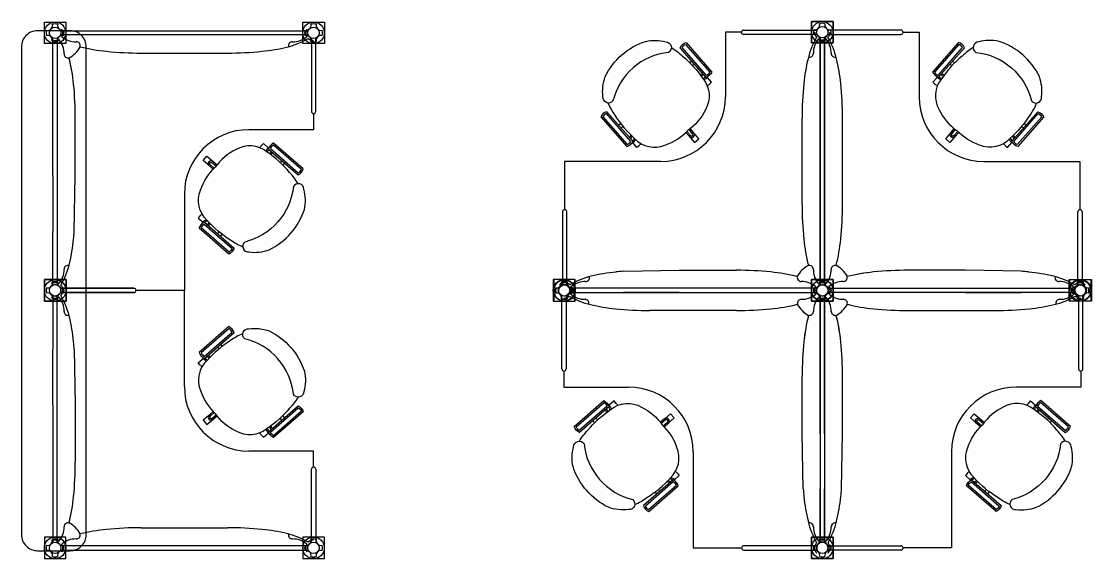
# Model space of a CAD drawing. Header units: centimetres. Extents: x 534 to 2907, y -1306 to 581.
# Drawn here: x 540 to 1200, y -1306 to -975 of the extents above; entities that cross this region are included whole.
import ezdxf

# ---------------------------------------------------------------- set-up
doc = ezdxf.new("R2010")
doc.units = ezdxf.units.CM
doc.linetypes.add('CACHE', pattern=[0.375, 0.25, -0.125])
doc.layers.add('layer_1', color=175, linetype='Continuous')
doc.layers.add('layer_2', color=251, linetype='Continuous')

msp = doc.modelspace()

# ---------------------------------------------------------------- linework, layer by layer
at = {"layer": 'layer_1'}
for p, q in [((564.33, -980.35), (717.17, -980.35)), ((717.17, -983), (564.33, -983)), ((974.47, -981.31), (974.47, -1021.15)), ((985.7, -979.98), (1030.99, -979.98)), ((1030.99, -982.63), (985.7, -982.63)), ((1082.75, -979.98), (1037.46, -979.98)), ((1037.46, -982.63), (1082.75, -982.63)), ((1093.98, -981.31), (1093.98, -1021.15)), ((559.76, -1069.98), (559.76, -984.95)), ((562.41, -984.95), (562.41, -1104.28)), ((719.12, -984.91), (719.12, -1030.2)), ((721.77, -1030.2), (721.77, -984.91)), ((1032.9, -1137.43), (1032.9, -984.58)), ((1032.9, -984.58), (1032.9, -1137.43)), ((1035.55, -984.58), (1035.55, -1137.43)), ((1035.55, -1137.43), (1035.55, -984.58)), ((953.8, -999.15), (952.58, -1000.21)), ((955.37, -1000.95), (954.24, -1001.93)), ((1113.09, -1000.95), (1114.21, -1001.93)), ((1114.66, -999.15), (1115.87, -1000.21)), ((720.45, -1041.44), (680.61, -1041.44)), ((908.62, -1038.64), (909.83, -1037.58)), ((910.19, -1040.43), (911.31, -1039.45)), ((1158.26, -1040.43), (1157.14, -1039.45)), ((1159.83, -1038.64), (1158.62, -1037.58)), ((700.81, -1060.54), (699.83, -1061.66)), ((702.6, -1062.11), (701.54, -1063.32)), ((934.63, -1060.99), (875.29, -1060.99)), ((875.29, -1060.99), (875.29, -1090.81)), ((1133.82, -1060.99), (1193.16, -1060.99)), ((1193.16, -1060.99), (1193.16, -1090.81)), ((640.77, -1081.27), (640.77, -1140.62)), ((873.96, -1092.14), (873.96, -1137.43)), ((876.61, -1137.43), (876.61, -1092.14)), ((1191.84, -1137.43), (1191.84, -1092.14)), ((1194.49, -1092.14), (1194.49, -1137.43)), ((559.76, -1137.34), (559.76, -1104.24)), ((562.41, -1104.24), (562.41, -1137.34)), ((661.32, -1105.71), (662.3, -1104.59)), ((663.12, -1107.28), (664.18, -1106.07)), ((564.33, -1139.29), (609.62, -1139.29)), ((609.62, -1139.29), (564.33, -1139.29)), ((640.77, -1140.62), (610.94, -1140.62)), ((640.77, -1140.62), (610.94, -1140.62)), ((640.77, -1199.96), (640.77, -1140.62)), ((1031.04, -1139.29), (878.19, -1139.29)), ((911.66, -1139.34), (878.56, -1139.34)), ((1030.95, -1139.34), (911.62, -1139.34)), ((1037.5, -1139.29), (1190.35, -1139.29)), ((1037.5, -1139.34), (1156.83, -1139.34)), ((1156.79, -1139.34), (1189.89, -1139.34)), ((559.76, -1143.89), (559.76, -1176.99)), ((562.41, -1176.99), (562.41, -1143.89)), ((609.62, -1141.94), (564.33, -1141.94)), ((564.33, -1141.94), (609.62, -1141.94)), ((873.59, -1189.14), (873.59, -1143.85)), ((876.24, -1143.85), (876.24, -1189.14)), ((878.19, -1141.94), (1031.04, -1141.94)), ((878.56, -1141.99), (911.66, -1141.99)), ((945.93, -1141.99), (1030.95, -1141.99)), ((1032.94, -1228.91), (1032.94, -1143.89)), ((1032.95, -1143.89), (1032.95, -1263.22)), ((1035.59, -1143.89), (1035.59, -1263.22)), ((1035.6, -1228.91), (1035.6, -1143.89)), ((1190.35, -1141.94), (1037.5, -1141.94)), ((1122.52, -1141.99), (1037.5, -1141.99)), ((1189.89, -1141.99), (1156.79, -1141.99)), ((1192.3, -1143.85), (1192.3, -1189.14)), ((1194.94, -1189.14), (1194.94, -1143.85)), ((663.12, -1173.95), (664.18, -1175.16)), ((562.41, -1296.28), (562.41, -1176.95)), ((661.32, -1175.52), (662.3, -1176.64)), ((874.92, -1200.37), (914.76, -1200.37)), ((1193.62, -1200.37), (1153.78, -1200.37)), ((559.76, -1211.25), (559.76, -1296.28)), ((700.81, -1220.69), (699.83, -1219.57)), ((702.6, -1219.12), (701.54, -1217.91)), ((892.76, -1221.05), (893.82, -1222.26)), ((894.56, -1219.48), (895.54, -1220.6)), ((1173.98, -1219.48), (1173, -1220.6)), ((1175.78, -1221.05), (1174.72, -1222.26)), ((720.45, -1239.8), (680.61, -1239.8)), ((954.6, -1240.21), (954.6, -1299.55)), ((1113.94, -1240.21), (1113.94, -1299.55)), ((719.12, -1296.32), (719.12, -1251.03)), ((721.77, -1251.03), (721.77, -1296.32)), ((932.25, -1266.22), (931.19, -1265.01)), ((934.04, -1264.65), (933.06, -1263.53)), ((1032.94, -1296.28), (1032.94, -1263.18)), ((1032.95, -1263.18), (1032.95, -1296.28)), ((1035.59, -1263.18), (1035.59, -1296.28)), ((1035.6, -1296.28), (1035.6, -1263.18)), ((1134.49, -1264.65), (1135.48, -1263.53)), ((1136.29, -1266.22), (1137.35, -1265.01)), ((717.17, -1298.23), (564.33, -1298.23)), ((954.6, -1299.55), (984.42, -1299.55)), ((1031.04, -1298.23), (985.75, -1298.23)), ((1037.5, -1298.23), (1082.79, -1298.23)), ((1113.94, -1299.55), (1084.11, -1299.55)), ((564.33, -1300.88), (717.17, -1300.88)), ((985.75, -1300.88), (1031.04, -1300.88)), ((1082.79, -1300.88), (1037.5, -1300.88))]:
    msp.add_line(p, q, dxfattribs=at)
at = {"layer": 'layer_1', "linetype": 'Continuous'}
for p, q in [((984.37, -981.31), (974.47, -981.31)), ((1084.08, -981.31), (1093.98, -981.31)), ((720.45, -1031.53), (720.45, -1041.44)), ((559.76, -1069.98), (559.76, -1104.24)), ((945.93, -1141.99), (911.66, -1141.99)), ((1122.52, -1141.99), (1156.79, -1141.99)), ((559.76, -1211.25), (559.76, -1176.99)), ((874.92, -1190.47), (874.92, -1200.37)), ((1193.62, -1190.47), (1193.62, -1200.37)), ((1032.94, -1228.91), (1032.94, -1263.18)), ((1035.6, -1228.91), (1035.6, -1263.18)), ((720.45, -1249.7), (720.45, -1239.8))]:
    msp.add_line(p, q, dxfattribs=at)
for points in [[(567.76, -988.3), (554.43, -988.3), (554.43, -975.05), (567.76, -975.05)], [(727.15, -988.3), (713.82, -988.3), (713.82, -975.05), (727.15, -975.05)], [(1040.85, -974.6), (1040.85, -987.93), (1027.6, -987.93), (1027.6, -974.6)], [(1027.6, -974.6), (1027.6, -987.93), (1040.85, -987.93), (1040.85, -974.6)], [(567.8, -1147.24), (554.47, -1147.24), (554.47, -1133.99), (567.8, -1133.99)], [(567.8, -1133.99), (554.47, -1133.99), (554.47, -1147.24), (567.8, -1147.24)], [(868.21, -1147.24), (881.54, -1147.24), (881.54, -1133.99), (868.21, -1133.99)], [(868.66, -1133.96), (868.66, -1147.29), (881.91, -1147.29), (881.91, -1133.96)], [(1040.93, -1147.24), (1027.6, -1147.24), (1027.6, -1133.99), (1040.93, -1133.99)], [(1027.6, -1147.24), (1040.93, -1147.24), (1040.93, -1133.99), (1027.6, -1133.99)], [(1040.85, -1133.99), (1040.85, -1147.32), (1027.6, -1147.32), (1027.6, -1133.99)], [(1027.6, -1133.99), (1027.6, -1147.32), (1040.85, -1147.32), (1040.85, -1133.99)], [(1199.79, -1133.96), (1199.79, -1147.29), (1186.54, -1147.29), (1186.54, -1133.96)], [(1200.33, -1147.24), (1187, -1147.24), (1187, -1133.99), (1200.33, -1133.99)], [(567.76, -1292.93), (554.43, -1292.93), (554.43, -1306.18), (567.76, -1306.18)], [(727.15, -1292.93), (713.82, -1292.93), (713.82, -1306.18), (727.15, -1306.18)], [(1027.57, -1306.18), (1040.9, -1306.18), (1040.9, -1292.93), (1027.57, -1292.93)], [(1040.97, -1306.18), (1027.64, -1306.18), (1027.64, -1292.93), (1040.97, -1292.93)]]:
    msp.add_lwpolyline(points, close=True, dxfattribs=at)
at = {"layer": 'layer_1'}
for points in [[(570.28, -980.35), (550.28, -980.35, 0.414214), (540.28, -990.35), (540.28, -1291.29, 0.414214), (550.28, -1301.29), (570.28, -1301.29, 0.414214), (580.28, -1291.29), (580.28, -990.35, 0.414214)], [(966.18, -1005.9, -0.207753), (962.5, -1009.11), (946.53, -990.84, -0.207753), (950.21, -987.63)], [(1102.27, -1005.9, 0.207753), (1105.95, -1009.11), (1121.92, -990.84, 0.207753), (1118.24, -987.63)], [(913.65, -1051.81, 0.207753), (917.33, -1048.6), (901.36, -1030.33, 0.207753), (897.68, -1033.54)], [(1154.8, -1051.81, -0.207753), (1151.12, -1048.6), (1167.09, -1030.33, -0.207753), (1170.77, -1033.54)], [(695.85, -1049.72, 0.207753), (692.64, -1053.4), (710.91, -1069.37, 0.207753), (714.12, -1065.69)], [(649.94, -1102.25, -0.207753), (653.15, -1098.57), (671.42, -1114.54, -0.207753), (668.21, -1118.22)], [(649.94, -1178.98, 0.207753), (653.15, -1182.66), (671.42, -1166.69, 0.207753), (668.21, -1163.01)], [(695.85, -1231.51, -0.207753), (692.64, -1227.83), (710.91, -1211.86, -0.207753), (714.12, -1215.54)], [(899.51, -1208.66, -0.207753), (902.72, -1212.34), (884.45, -1228.31, -0.207753), (881.24, -1224.63)], [(1169.03, -1208.66, 0.207753), (1165.81, -1212.34), (1184.08, -1228.31, 0.207753), (1187.3, -1224.63)], [(945.43, -1261.19, 0.207753), (942.21, -1257.51), (923.94, -1273.48, 0.207753), (927.15, -1277.16)], [(1123.11, -1261.19, -0.207753), (1126.33, -1257.51), (1144.6, -1273.48, -0.207753), (1141.38, -1277.16)]]:
    msp.add_lwpolyline(points, format="xyb", close=True, dxfattribs=at)
for points in [[(917.58, -1003.24, 0.155221), (905.14, -1023.68, -0.75956), (898.98, -1021.12, -0.12086), (900.35, -1008.7, -0.103151), (910.6, -995.31, -0.103151), (925.23, -986.95, -0.12086), (937.72, -987.25, -0.75956), (939.44, -993.7, 0.155221), (917.52, -1003.3)], [(1150.87, -1003.24, -0.155221), (1163.31, -1023.68, 0.75956), (1169.47, -1021.12, 0.12086), (1168.1, -1008.7, 0.103151), (1157.85, -995.31, 0.103151), (1143.22, -986.95, 0.12086), (1130.73, -987.25, 0.75956), (1129.01, -993.7, -0.155221), (1150.93, -1003.3)], [(941.14, -990.81, -0.057489), (947.99, -996.03, -0.071475), (960.7, -1010.06, -0.311745), (962.17, -1029.09, -0.130308), (951.3, -1041.88)], [(1127.31, -990.81, 0.057489), (1120.46, -996.03, 0.071475), (1107.75, -1010.06, 0.311745), (1106.28, -1029.09, 0.130308), (1117.15, -1041.88)], [(960.55, -1006.88), (959.18, -1007.42, -0.491323)], [(961.18, -1007.59), (959.8, -1008.14, -0.491323)], [(961.06, -1009.57), (962.24, -1009.02, 0.040993), (962.36, -1008.95)], [(961.67, -1010.27), (962.62, -1009.83, 0.22938), (963.59, -1008.65)], [(1106.78, -1010.27), (1105.83, -1009.83, -0.22938), (1104.86, -1008.65)], [(1107.4, -1009.57), (1106.21, -1009.02, -0.040993), (1106.09, -1008.95)], [(1107.27, -1007.59), (1108.65, -1008.14, 0.491323)], [(1107.9, -1006.88), (1109.27, -1007.42, 0.491323)], [(902.05, -1024.98, 0.057489), (906.3, -1032.47, 0.071475), (918.51, -1046.94, 0.311745), (937.18, -1050.94, 0.130308), (951.3, -1041.88)], [(1166.41, -1024.98, -0.057489), (1162.15, -1032.47, -0.071475), (1149.94, -1046.94, -0.311745), (1131.27, -1050.94, -0.130308), (1117.15, -1041.88)], [(950.01, -1043.21), (952.32, -1045.71, 0.971301), (954.96, -1043.4), (952.8, -1040.77, -0.491323)], [(950.64, -1042.58), (952.98, -1045.1, 0.971301), (954.27, -1043.97), (952.08, -1041.32, -0.491323)], [(1118.45, -1043.21), (1116.13, -1045.71, -0.971301), (1113.49, -1043.4), (1115.65, -1040.77, 0.491323)], [(1117.81, -1042.58), (1115.47, -1045.1, -0.971301), (1114.18, -1043.97), (1116.37, -1041.32, 0.491323)], [(915.38, -1046.37), (916.12, -1045.06, 0.491323)], [(916.01, -1047.09), (916.74, -1045.77, 0.491323)], [(918.61, -1047.91), (918.05, -1048.79, -0.230699), (916.74, -1049.59)], [(918, -1047.21), (917.3, -1048.31, -0.049806), (917.19, -1048.44)], [(1149.84, -1047.91), (1150.4, -1048.79, 0.230699), (1151.71, -1049.59)], [(1150.45, -1047.21), (1151.16, -1048.31, 0.049806), (1151.26, -1048.44)], [(1152.44, -1047.09), (1151.71, -1045.77, -0.491323)], [(1153.07, -1046.37), (1152.33, -1045.06, -0.491323)], [(710.95, -1074.76, 0.057489), (705.73, -1067.91, 0.071475), (691.69, -1055.2, 0.311745), (672.66, -1053.73, 0.130308), (659.87, -1064.61)], [(691.48, -1054.23), (691.92, -1053.29, -0.22938), (693.1, -1052.32)], [(692.19, -1054.85), (692.73, -1053.66, -0.040993), (692.8, -1053.54)], [(694.16, -1054.73), (693.62, -1056.1, 0.491323)], [(694.88, -1055.35), (694.33, -1056.73, 0.491323)], [(658.54, -1065.9), (656.04, -1063.58, -0.971301), (658.35, -1060.94), (660.98, -1063.11, 0.491323)], [(659.17, -1065.26), (656.65, -1062.92, -0.971301), (657.78, -1061.63), (660.44, -1063.82, 0.491323)], [(676.77, -1113.86, -0.057489), (669.28, -1109.6, -0.071475), (654.81, -1097.39, -0.311745), (650.81, -1078.73, -0.130308), (659.88, -1064.6)], [(698.51, -1098.32, -0.155221), (678.07, -1110.77, 0.75956), (680.64, -1116.92, 0.12086), (693.06, -1115.55, 0.103151), (706.44, -1105.3, 0.103151), (714.81, -1090.67, 0.12086), (714.5, -1078.18, 0.75956), (708.06, -1076.46, -0.155221), (698.46, -1098.38)], [(653.84, -1097.29), (652.97, -1097.85, 0.230699), (652.16, -1099.16)], [(654.55, -1097.91), (653.45, -1098.61, 0.049806), (653.31, -1098.71)], [(654.66, -1099.89), (655.98, -1099.16, -0.491323)], [(655.38, -1100.52), (656.7, -1099.78, -0.491323)], [(676.77, -1167.37, 0.057489), (669.28, -1171.63, 0.071475), (654.81, -1183.84, 0.311745), (650.81, -1202.51, 0.130308), (659.88, -1216.63)], [(698.51, -1182.91, 0.155221), (678.07, -1170.47, -0.75956), (680.64, -1164.31, -0.12086), (693.06, -1165.68, -0.103151), (706.44, -1175.93, -0.103151), (714.81, -1190.56, -0.12086), (714.5, -1203.05, -0.75956), (708.06, -1204.77, 0.155221), (698.46, -1182.85)], [(654.66, -1181.34), (655.98, -1182.07, 0.491323)], [(655.38, -1180.71), (656.7, -1181.45, 0.491323)], [(653.84, -1183.94), (652.97, -1183.38, -0.230699), (652.16, -1182.07)], [(654.55, -1183.33), (653.45, -1182.62, -0.049806), (653.31, -1182.52)], [(710.95, -1206.47, -0.057489), (705.73, -1213.32, -0.071475), (691.69, -1226.03, -0.311745), (672.66, -1227.5, -0.130308), (659.87, -1216.63)], [(884.42, -1233.7, -0.057489), (889.64, -1226.85, -0.071475), (903.67, -1214.14, -0.311745), (922.7, -1212.67, -0.130308), (935.49, -1223.54)], [(900.49, -1214.29), (901.03, -1215.66, -0.491323)], [(901.2, -1213.66), (901.75, -1215.04, -0.491323)], [(903.88, -1213.17), (903.44, -1212.22, 0.22938), (902.26, -1211.25)], [(903.18, -1213.79), (902.63, -1212.6, 0.040993), (902.56, -1212.48)], [(1184.12, -1233.7, 0.057489), (1178.9, -1226.85, 0.071475), (1164.87, -1214.14, 0.311745), (1145.83, -1212.67, 0.130308), (1133.05, -1223.54)], [(1164.66, -1213.17), (1165.09, -1212.22, -0.22938), (1166.28, -1211.25)], [(1165.36, -1213.79), (1165.91, -1212.6, -0.040993), (1165.98, -1212.48)], [(1167.33, -1213.66), (1166.79, -1215.04, 0.491323)], [(1168.05, -1214.29), (1167.51, -1215.66, 0.491323)], [(658.54, -1215.33), (656.04, -1217.65, 0.971301), (658.35, -1220.29), (660.98, -1218.13, -0.491323)], [(659.17, -1215.97), (656.65, -1218.31, 0.971301), (657.78, -1219.6), (660.44, -1217.41, -0.491323)], [(936.82, -1224.84), (939.32, -1222.52, 0.971301), (937.01, -1219.88), (934.39, -1222.04, -0.491323)], [(936.19, -1224.2), (938.71, -1221.86, 0.971301), (937.58, -1220.57), (934.93, -1222.76, -0.491323)], [(1131.71, -1224.84), (1129.21, -1222.52, -0.971301), (1131.52, -1219.88), (1134.15, -1222.04, 0.491323)], [(1132.35, -1224.2), (1129.82, -1221.86, -0.971301), (1130.95, -1220.57), (1133.61, -1222.76, 0.491323)], [(691.48, -1227), (691.92, -1227.95, 0.22938), (693.1, -1228.91)], [(692.19, -1226.38), (692.73, -1227.57, 0.040993), (692.8, -1227.69)], [(694.16, -1226.51), (693.62, -1225.13, -0.491323)], [(694.88, -1225.88), (694.33, -1224.51, -0.491323)], [(918.59, -1272.8, 0.057489), (926.08, -1268.54, 0.071475), (940.55, -1256.33, 0.311745), (944.55, -1237.66, 0.130308), (935.49, -1223.54)], [(1149.94, -1272.8, -0.057489), (1142.46, -1268.54, -0.071475), (1127.99, -1256.33, -0.311745), (1123.99, -1237.66, -0.130308), (1133.05, -1223.54)], [(896.85, -1257.26, 0.155221), (917.29, -1269.7, -0.75956), (914.73, -1275.86, -0.12086), (902.31, -1274.49, -0.103151), (888.92, -1264.24, -0.103151), (880.56, -1249.61, -0.12086), (880.86, -1237.12, -0.75956), (887.31, -1235.4, 0.155221), (896.91, -1257.32)], [(1171.68, -1257.26, -0.155221), (1151.24, -1269.7, 0.75956), (1153.81, -1275.86, 0.12086), (1166.23, -1274.49, 0.103151), (1179.61, -1264.24, 0.103151), (1187.98, -1249.61, 0.12086), (1187.67, -1237.12, 0.75956), (1181.23, -1235.4, -0.155221), (1171.63, -1257.32)], [(939.98, -1259.46), (938.67, -1258.72, 0.491323)], [(940.7, -1258.83), (939.38, -1258.1, 0.491323)], [(940.82, -1256.84), (941.92, -1257.55, -0.049806), (942.05, -1257.65)], [(941.52, -1256.23), (942.4, -1256.79, -0.230699), (943.2, -1258.1)], [(1127.02, -1256.23), (1126.14, -1256.79, 0.230699), (1125.34, -1258.1)], [(1127.72, -1256.84), (1126.62, -1257.55, 0.049806), (1126.49, -1257.65)], [(1127.84, -1258.83), (1129.15, -1258.1, -0.491323)], [(1128.55, -1259.46), (1129.87, -1258.72, -0.491323)]]:
    msp.add_lwpolyline(points, format="xyb", dxfattribs=at)
at = {"layer": 'layer_1', "linetype": 'CACHE'}
for points in [[(959.18, -1007.42), (958.91, -1007.53, -0.491323)], [(959.8, -1008.14), (959.45, -1008.27, -0.491323)], [(960.53, -1009.81), (961.06, -1009.57, 0.971301)], [(1107.92, -1009.81), (1107.4, -1009.57, -0.971301)], [(1108.65, -1008.14), (1109, -1008.27, 0.491323)], [(1109.27, -1007.42), (1109.55, -1007.53, 0.491323)], [(961.08, -1010.54), (961.67, -1010.27, 0.971301)], [(1107.37, -1010.54), (1106.78, -1010.27, -0.971301)], [(916.12, -1045.06), (916.24, -1044.83, 0.491323)], [(916.74, -1045.77), (916.91, -1045.47, 0.491323)], [(918.29, -1046.75), (918, -1047.21, -0.971301)], [(918.94, -1047.39), (918.61, -1047.91, -0.971301)], [(1149.51, -1047.39), (1149.84, -1047.91, 0.971301)], [(1150.16, -1046.75), (1150.45, -1047.21, 0.971301)], [(1151.71, -1045.77), (1151.54, -1045.47, -0.491323)], [(1152.33, -1045.06), (1152.21, -1044.83, -0.491323)], [(691.21, -1054.82), (691.48, -1054.23, -0.971301)], [(691.94, -1055.37), (692.19, -1054.85, -0.971301)], [(693.62, -1056.1), (693.48, -1056.45, 0.491323)], [(694.33, -1056.73), (694.23, -1057, 0.491323)], [(654.37, -1096.96), (653.84, -1097.29, 0.971301)], [(655.01, -1097.61), (654.55, -1097.91, 0.971301)], [(655.98, -1099.16), (656.28, -1098.99, -0.491323)], [(656.7, -1099.78), (656.92, -1099.66, -0.491323)], [(656.7, -1181.45), (656.92, -1181.57, 0.491323)], [(654.37, -1184.27), (653.84, -1183.94, -0.971301)], [(655.01, -1183.62), (654.55, -1183.33, -0.971301)], [(655.98, -1182.07), (656.28, -1182.24, 0.491323)], [(903.42, -1214.31), (903.18, -1213.79, 0.971301)], [(904.15, -1213.76), (903.88, -1213.17, 0.971301)], [(1164.38, -1213.76), (1164.66, -1213.17, -0.971301)], [(1165.12, -1214.31), (1165.36, -1213.79, -0.971301)], [(901.03, -1215.66), (901.14, -1215.94, -0.491323)], [(901.75, -1215.04), (901.88, -1215.39, -0.491323)], [(1166.79, -1215.04), (1166.65, -1215.39, 0.491323)], [(1167.51, -1215.66), (1167.4, -1215.94, 0.491323)], [(691.21, -1226.41), (691.48, -1227, 0.971301)], [(691.94, -1225.86), (692.19, -1226.38, 0.971301)], [(693.62, -1225.13), (693.48, -1224.78, -0.491323)], [(694.33, -1224.51), (694.23, -1224.23, -0.491323)], [(938.67, -1258.72), (938.44, -1258.6, 0.491323)], [(939.38, -1258.1), (939.08, -1257.93, 0.491323)], [(940.36, -1256.55), (940.82, -1256.84, -0.971301)], [(941, -1255.9), (941.52, -1256.23, -0.971301)], [(1127.54, -1255.9), (1127.02, -1256.23, 0.971301)], [(1128.18, -1256.55), (1127.72, -1256.84, 0.971301)], [(1129.15, -1258.1), (1129.45, -1257.93, -0.491323)], [(1129.87, -1258.72), (1130.1, -1258.6, -0.491323)]]:
    msp.add_lwpolyline(points, format="xyb", dxfattribs=at)
at = {"layer": 'layer_1'}
for points in [[(964.5, -1013.51), (965.99, -1012.2), (963.36, -1009.19)], [(1103.95, -1013.51), (1102.46, -1012.2), (1105.09, -1009.19)], [(921.44, -1051.14), (919.95, -1052.45), (917.31, -1049.44)], [(951.8, -1045.13), (955.48, -1049.34), (958.12, -1047.03), (954.95, -1043.41)], [(1116.65, -1045.13), (1112.97, -1049.34), (1110.34, -1047.03), (1113.5, -1043.41)], [(1147.01, -1051.14), (1148.5, -1052.45), (1151.14, -1049.44)], [(688.25, -1051.4), (689.55, -1049.91), (692.56, -1052.55)], [(656.62, -1064.11), (652.41, -1060.43), (654.72, -1057.79), (658.34, -1060.95)], [(650.61, -1094.46), (649.3, -1095.95), (652.32, -1098.59)], [(650.61, -1186.77), (649.3, -1185.28), (652.32, -1182.64)], [(907.12, -1210.34), (905.81, -1208.85), (902.8, -1211.48)], [(1161.42, -1210.34), (1162.72, -1208.85), (1165.74, -1211.48)], [(656.62, -1217.13), (652.41, -1220.81), (654.72, -1223.44), (658.34, -1220.28)], [(938.74, -1223.04), (942.95, -1219.36), (940.64, -1216.73), (937.02, -1219.89)], [(1129.8, -1223.04), (1125.59, -1219.36), (1127.89, -1216.73), (1131.52, -1219.89)], [(688.25, -1229.83), (689.55, -1231.32), (692.56, -1228.69)], [(944.75, -1253.4), (946.06, -1254.89), (943.05, -1257.53)], [(1123.78, -1253.4), (1122.48, -1254.89), (1125.49, -1257.53)]]:
    msp.add_lwpolyline(points, dxfattribs=at)
at = {"layer": 'layer_1', "linetype": 'CACHE'}
for points in [[(963.2, -1014.28), (963.38, -1014.49), (964.5, -1013.51)], [(1105.25, -1014.28), (1105.07, -1014.49), (1103.95, -1013.51)], [(687.47, -1052.7), (687.27, -1052.52), (688.25, -1051.4)], [(922.44, -1050.03), (922.56, -1050.17), (921.44, -1051.14)], [(1146.01, -1050.03), (1145.89, -1050.17), (1147.01, -1051.14)], [(651.72, -1093.46), (651.59, -1093.34), (650.61, -1094.46)], [(651.72, -1187.77), (651.59, -1187.89), (650.61, -1186.77)], [(907.89, -1211.64), (908.1, -1211.46), (907.12, -1210.34)], [(1160.65, -1211.64), (1160.44, -1211.46), (1161.42, -1210.34)], [(687.47, -1228.53), (687.27, -1228.71), (688.25, -1229.83)], [(943.64, -1252.4), (943.78, -1252.28), (944.75, -1253.4)], [(1124.9, -1252.4), (1124.76, -1252.28), (1123.78, -1253.4)]]:
    msp.add_lwpolyline(points, dxfattribs=at)
at = {"layer": 'layer_1'}
for centre, radius, start, end in [((985.7, -981.31), 1.32, 90, 270), ((1082.75, -981.31), 1.32, 270, 90), ((720.45, -1030.2), 1.32, 180, 0), ((875.29, -1092.14), 1.32, 0, 180), ((875.29, -1092.14), 1.32, 0, 180), ((1193.16, -1092.14), 1.32, 0, 180), ((1193.16, -1092.14), 1.32, 0, 180), ((561.09, -1140.62), 3.53, 67.97569, 112.02431), ((561.05, -1140.62), 3.53, 337.97569, 22.02431), ((561.05, -1140.62), 3.53, 337.97569, 22.02431), ((609.62, -1140.62), 1.32, 270, 90), ((609.62, -1140.62), 1.32, 270, 90), ((609.62, -1140.62), 1.32, 270, 90), ((609.62, -1140.62), 1.32, 270, 90), ((875.29, -1140.7), 3.53, 67.97569, 112.02431), ((875.29, -1140.66), 3.53, 337.97569, 22.02431), ((1193.16, -1140.66), 3.53, 157.97569, 202.02431), ((1193.16, -1140.7), 3.53, 67.97569, 112.02431), ((561.09, -1140.62), 3.53, 247.97569, 292.02431), ((874.92, -1189.14), 1.32, 180, 0), ((1193.62, -1189.14), 1.32, 180, 0), ((720.45, -1251.03), 1.32, 0, 180), ((985.75, -1299.55), 1.32, 90, 270), ((985.75, -1299.55), 1.32, 90, 270), ((1034.31, -1299.55), 3.53, 157.97569, 202.02431), ((1034.26, -1299.55), 3.53, 67.97569, 112.02431), ((1034.27, -1299.55), 3.53, 67.97569, 112.02431), ((1034.23, -1299.55), 3.53, 337.97569, 22.02431), ((1082.79, -1299.55), 1.32, 270, 90), ((1082.79, -1299.55), 1.32, 270, 90)]:
    msp.add_arc(centre, radius, start, end, dxfattribs=at)
at = {"layer": 'layer_1', "linetype": 'Continuous'}
for centre, start, end in [((934.63, -1021.15), 270, 0), ((1133.82, -1021.15), 180, 270), ((680.61, -1081.27), 90, 180), ((680.61, -1199.96), 180, 270), ((914.76, -1240.21), 0, 90), ((1153.78, -1240.21), 90, 180)]:
    msp.add_arc(centre, 39.84, start, end, dxfattribs=at)
at = {"layer": 'layer_2', "linetype": 'Continuous'}
for p, q in [((614.07, -994.13), (667.47, -994.13)), ((573.54, -1069.98), (573.54, -1034.66)), ((573.54, -1069.98), (573.54, -1034.66)), ((1021.78, -1087.68), (1021.78, -1034.29)), ((1046.68, -1087.68), (1046.68, -1034.29)), ((572.9, -1104.24), (573.54, -1069.98)), ((911.66, -1128.86), (945.93, -1128.21)), ((945.93, -1128.21), (981.25, -1128.21)), ((945.93, -1128.21), (981.25, -1128.21)), ((1122.52, -1128.21), (1087.21, -1128.21)), ((1122.52, -1128.21), (1087.21, -1128.21)), ((1156.79, -1128.86), (1122.52, -1128.21)), ((981.29, -1153.07), (927.9, -1153.07)), ((1087.24, -1153.07), (1140.64, -1153.07)), ((572.9, -1176.99), (573.54, -1211.25)), ((1021.82, -1228.91), (1021.82, -1193.6)), ((1021.82, -1228.91), (1021.82, -1193.6)), ((1046.71, -1228.91), (1046.71, -1193.6)), ((1046.71, -1228.91), (1046.71, -1193.6)), ((573.54, -1211.25), (573.54, -1246.57)), ((573.54, -1211.25), (573.54, -1246.57)), ((1022.47, -1263.18), (1021.82, -1228.91)), ((1046.07, -1263.18), (1046.71, -1228.91)), ((614.07, -1287.1), (667.47, -1287.1))]:
    msp.add_line(p, q, dxfattribs=at)
for points in [[(964.97, -1006.03, -0.143707), (962.8, -1007.93), (947.74, -990.71, -0.143707), (949.92, -988.81)], [(1103.48, -1006.03, 0.143707), (1105.65, -1007.93), (1120.71, -990.71, 0.143707), (1118.53, -988.81)], [(913.94, -1050.64, 0.143707), (916.12, -1048.73), (901.07, -1031.51, 0.143707), (898.89, -1033.41)], [(1154.51, -1050.64, -0.143707), (1152.33, -1048.73), (1167.38, -1031.51, -0.143707), (1169.56, -1033.41)], [(695.72, -1050.93, 0.143707), (693.82, -1053.11), (711.04, -1068.16, 0.143707), (712.94, -1065.98)], [(651.12, -1101.96, -0.143707), (653.02, -1099.78), (670.24, -1114.83, -0.143707), (668.34, -1117.01)], [(651.12, -1179.27, 0.143707), (653.02, -1181.45), (670.24, -1166.4, 0.143707), (668.34, -1164.22)], [(695.72, -1230.3, -0.143707), (693.82, -1228.13), (711.04, -1213.07, -0.143707), (712.94, -1215.25)], [(899.64, -1209.87, -0.143707), (901.54, -1212.04), (884.32, -1227.1, -0.143707), (882.42, -1224.92)], [(1168.9, -1209.87, 0.143707), (1166.99, -1212.04), (1184.22, -1227.1, 0.143707), (1186.12, -1224.92)], [(944.25, -1260.9, 0.143707), (942.34, -1258.72), (925.12, -1273.77, 0.143707), (927.02, -1275.95)], [(1124.29, -1260.9, -0.143707), (1126.2, -1258.72), (1143.42, -1273.77, -0.143707), (1141.51, -1275.95)]]:
    msp.add_lwpolyline(points, format="xyb", close=True, dxfattribs=at)
for centre, radius in [((561.05, -981.68), 6.62), ((720.45, -981.68), 6.62), ((1034.23, -981.31), 6.62), ((1034.23, -981.31), 6.62), ((561.05, -981.68), 3.53), ((720.45, -981.68, 89.18), 3.53), ((1034.23, -981.31, 89.18), 3.53), ((1034.23, -981.31, 89.18), 3.53), ((561.09, -1140.62), 6.62), ((561.09, -1140.62), 6.62), ((874.92, -1140.62), 6.62), ((875.29, -1140.66), 6.62), ((1034.23, -1140.62), 6.62), ((1034.23, -1140.7), 6.62), ((1034.23, -1140.7), 6.62), ((1034.31, -1140.62), 6.62), ((1193.16, -1140.66), 6.62), ((1193.62, -1140.62), 6.62), ((561.09, -1140.62), 3.53), ((561.09, -1140.62), 3.53), ((874.92, -1140.62, 89.18), 3.53), ((875.29, -1140.66), 3.53), ((1034.23, -1140.62), 3.53), ((1034.23, -1140.7), 3.53), ((1034.23, -1140.7), 3.53), ((1034.31, -1140.62), 3.53), ((1193.16, -1140.66), 3.53), ((1193.62, -1140.62, 89.18), 3.53), ((561.05, -1299.55), 6.62), ((720.45, -1299.55), 6.62), ((1034.26, -1299.55), 6.62), ((1034.27, -1299.55), 6.62), ((561.05, -1299.55), 3.53), ((720.45, -1299.55, 89.18), 3.53), ((1034.26, -1299.55), 3.53), ((1034.27, -1299.55), 3.53)]:
    msp.add_circle(centre, radius, dxfattribs=at)
for centre, radius, start, end in [((556.47, -977.09), 3.04, 256.85548, 13.14452), ((561.05, -981.68), 5.52, 72.87706, 107.12294), ((565.63, -977.09), 3.04, 166.85548, 283.14452), ((715.86, -977.09), 3.04, 256.85548, 13.14452), ((720.45, -981.68), 5.52, 72.87706, 107.12294), ((725.03, -977.09), 3.04, 166.85548, 283.14452), ((1029.64, -976.72), 3.04, 256.85548, 13.14452), ((1029.64, -976.72), 3.04, 256.85548, 13.14452), ((1034.23, -981.31), 5.52, 72.87706, 107.12294), ((1034.23, -981.31), 5.52, 72.87706, 107.12294), ((1038.81, -976.72), 3.04, 166.85548, 283.14452), ((1038.81, -976.72), 3.04, 166.85548, 283.14452), ((561.05, -981.68), 5.52, 162.87706, 197.12294), ((556.47, -986.26), 3.04, 346.85548, 103.14452), ((565.63, -986.26), 3.04, 76.85548, 193.14452), ((561.05, -981.68), 4.77, 0, 29.65596), ((561.05, -981.68), 4.77, 330.63551, 0), ((561.05, -981.68), 5.52, 342.87706, 17.12294), ((720.45, -981.68), 5.52, 162.87706, 197.12294), ((715.86, -986.26), 3.04, 346.85548, 103.14452), ((720.45, -981.68), 4.77, 150.34404, 180), ((720.45, -981.68), 4.77, 180, 209.65596), ((725.03, -986.26), 3.04, 76.85548, 193.14452), ((720.45, -981.68), 5.52, 342.87706, 17.12294), ((1034.23, -981.31), 5.52, 162.87706, 197.12294), ((1034.23, -981.31), 5.52, 162.87706, 197.12294), ((1029.64, -985.89), 3.04, 346.85548, 103.14452), ((1029.64, -985.89), 3.04, 346.85548, 103.14452), ((1034.23, -981.31), 4.77, 180, 222.51311), ((1038.81, -985.89), 3.04, 76.85548, 193.14452), ((1038.81, -985.89), 3.04, 76.85548, 193.14452), ((1034.23, -981.31), 4.77, 317.48689, 0), ((1034.23, -981.31), 5.52, 342.87706, 17.12294), ((1034.23, -981.31), 5.52, 342.87706, 17.12294), ((561.05, -981.68), 4.77, 240.34404, 270), ((561.05, -981.68), 5.52, 252.87706, 287.12294), ((561.05, -981.68), 4.77, 270, 300.00485), ((553, -994.52), 13.6, 359.31401, 39.86775), ((573.93, -973.59), 13.6, 230.07271, 270.68599), ((574.13, -989.57), 2.38, 344.30635, 90.68599), ((692.63, -942.99), 48.84, 283.52711, 300.23436), ((707.41, -989.57), 2.38, 89.31401, 195.69365), ((707.6, -973.59), 13.6, 269.31401, 309.78851), ((720.45, -981.68), 4.77, 227.48689, 270), ((720.45, -981.68), 5.52, 252.87706, 287.12294), ((1072.91, -1009.12), 48.84, 149.76564, 166.47289), ((1042.32, -994.15), 13.6, 140.21149, 180.68599), ((1034.23, -981.31), 4.77, 240.34404, 270), ((1034.23, -981.31), 4.77, 240.34404, 270), ((1034.23, -981.31), 5.52, 252.87706, 287.12294), ((1034.23, -981.31), 5.52, 252.87706, 287.12294), ((1034.23, -981.31), 4.77, 270, 299.65596), ((1034.23, -981.31), 4.77, 270, 299.65596), ((1026.14, -994.15), 13.6, 359.31401, 39.78851), ((995.54, -1009.12), 48.84, 13.52711, 30.23436), ((568.98, -994.71), 2.38, 179.31401, 285.69365), ((561.09, -981.68), 17.7, 298.97755, 331.02245), ((603.89, -881.13), 112.49, 255.94922, 264.32411), ((614.07, -779.28), 214.85, 264.30837, 270), ((614.07, -779.28), 214.85, 264.30837, 270), ((667.47, -779.28), 214.85, 270, 275.69163), ((677.53, -880.24), 113.39, 275.69163, 283.52901), ((1026.33, -994.34), 2.38, 254.30635, 0.68599), ((1042.12, -994.34), 2.38, 179.31401, 285.69365), ((460.84, -1024.43), 112.19, 5.67059, 14.14992), ((460.54, -1024.47), 112.49, 5.67589, 14.05078), ((1135.67, -1024.23), 113.39, 166.47099, 174.30837), ((932.78, -1024.23), 113.39, 5.69163, 13.52901), ((358.69, -1034.66), 214.85, 0, 5.69163), ((358.69, -1034.66), 214.85, 0, 5.69163), ((1236.62, -1034.29), 214.85, 174.30837, 180), ((831.83, -1034.29), 214.85, 0, 5.69163), ((1236.62, -1087.68), 214.85, 180, 185.69163), ((1236.62, -1087.68), 214.85, 180, 185.69163), ((831.83, -1087.68), 214.85, 354.30837, 0), ((831.83, -1087.68), 214.85, 354.30837, 0), ((358.69, -1087.64), 214.85, 354.30837, 355.56755), ((358.69, -1087.64), 214.85, 354.30837, 355.56755), ((459.65, -1097.7), 113.39, 346.47099, 354.30837), ((1134.77, -1097.87), 112.49, 185.67589, 194.05078), ((933.68, -1097.87), 112.49, 345.94922, 354.32411), ((553, -1127.77), 13.6, 320.21149, 0.68599), ((522.41, -1112.8), 48.84, 329.76564, 346.47289), ((568.98, -1127.58), 2.38, 74.30635, 180.68599), ((981.25, -1343.06), 214.85, 84.30837, 90), ((981.25, -1343.06), 214.85, 84.30837, 90), ((1034.23, -1140.66), 17.7, 118.97755, 151.02245), ((1026.33, -1127.63), 2.38, 359.31401, 105.69365), ((1042.32, -1127.82), 13.6, 179.31401, 219.92729), ((1026.14, -1127.82), 13.6, 320.07271, 0.68599), ((1042.12, -1127.63), 2.38, 74.30635, 180.68599), ((1034.23, -1140.66), 17.7, 28.97755, 61.02245), ((1087.21, -1343.06), 214.85, 90, 95.69163), ((1087.21, -1343.06), 214.85, 90, 95.69163), ((561.09, -1140.62), 5.52, 72.87706, 107.12294), ((561.09, -1140.62), 5.52, 72.87706, 107.12294), ((874.92, -1140.62), 5.52, 72.87706, 107.12294), ((875.29, -1140.66), 5.52, 72.87706, 107.12294), ((903.1, -1179.35), 48.84, 103.52711, 120.23436), ((888.13, -1148.75), 13.6, 89.31401, 129.78851), ((888.32, -1132.77), 2.38, 269.31401, 15.69365), ((918.2, -1242.11), 113.39, 95.69163, 103.52901), ((928.27, -1343.06), 214.85, 94.43245, 95.69163), ((928.27, -1343.06), 214.85, 94.43245, 95.69163), ((991.47, -1240.91), 112.19, 75.85008, 84.32941), ((991.43, -1241.21), 112.49, 75.94922, 84.32411), ((1021.19, -1132.77), 2.38, 164.30635, 270.68599), ((1021.38, -1148.75), 13.6, 50.13225, 90.68599), ((1034.23, -1140.62), 5.52, 72.87706, 107.12294), ((1034.23, -1140.7), 5.52, 72.87706, 107.12294), ((1034.23, -1140.7), 5.52, 72.87706, 107.12294), ((1034.31, -1140.62), 5.52, 72.87706, 107.12294), ((1047.07, -1148.75), 13.6, 89.31401, 129.86775), ((1047.26, -1132.77), 2.38, 269.31401, 15.69365), ((1076.98, -1240.91), 112.19, 95.67059, 104.14992), ((1077.02, -1241.21), 112.49, 95.67589, 104.05078), ((1140.18, -1343.06), 214.85, 84.30837, 85.56755), ((1140.18, -1343.06), 214.85, 84.30837, 85.56755), ((1150.25, -1242.11), 113.39, 76.47099, 84.30837), ((1165.35, -1179.35), 48.84, 59.76564, 76.47289), ((1180.13, -1132.77), 2.38, 164.30635, 270.68599), ((1180.32, -1148.75), 13.6, 50.21149, 90.68599), ((1193.16, -1140.66), 5.52, 72.87706, 107.12294), ((1193.62, -1140.62), 5.52, 72.87706, 107.12294), ((561.09, -1140.62), 5.52, 162.87706, 197.12294), ((561.09, -1140.62), 5.52, 162.87706, 197.12294), ((556.51, -1136.03), 3.04, 256.85548, 13.14452), ((556.51, -1136.03), 3.04, 256.85548, 13.14452), ((561.09, -1140.62), 4.77, 90, 119.65596), ((561.09, -1140.62), 4.77, 60.34404, 90), ((565.67, -1136.03), 3.04, 166.85548, 283.14452), ((565.67, -1136.03), 3.04, 166.85548, 283.14452), ((561.09, -1140.62), 4.77, 0, 42.51311), ((561.09, -1140.62), 4.77, 0, 42.51311), ((561.09, -1140.62), 4.77, 317.48689, 0), ((561.09, -1140.62), 4.77, 317.48689, 0), ((561.09, -1140.62), 5.52, 342.87706, 17.12294), ((561.09, -1140.62), 5.52, 342.87706, 17.12294), ((874.92, -1140.62), 5.52, 162.87706, 197.12294), ((870.33, -1136.03), 3.04, 256.85548, 13.14452), ((875.29, -1140.66), 5.52, 162.87706, 197.12294), ((870.7, -1136.08), 3.04, 256.85548, 13.14452), ((875.29, -1140.66), 4.77, 90, 132.51311), ((875.29, -1140.66), 4.77, 47.48689, 90), ((879.5, -1136.03), 3.04, 166.85548, 283.14452), ((879.87, -1136.08), 3.04, 166.85548, 283.14452), ((874.92, -1140.62), 4.77, 0, 29.65596), ((874.92, -1140.62), 4.77, 330.34404, 0), ((875.29, -1140.66), 4.77, 0, 29.65596), ((875.29, -1140.66), 4.77, 330.34404, 0), ((874.92, -1140.62), 5.52, 342.87706, 17.12294), ((875.29, -1140.66), 5.52, 342.87706, 17.12294), ((1034.23, -1140.62), 5.52, 162.87706, 197.12294), ((1034.23, -1140.7), 5.52, 162.87706, 197.12294), ((1034.23, -1140.7), 5.52, 162.87706, 197.12294), ((1034.31, -1140.62), 5.52, 162.87706, 197.12294), ((1029.64, -1136.03), 3.04, 256.85548, 13.14452), ((1029.64, -1136.12), 3.04, 256.85548, 13.14452), ((1029.64, -1136.12), 3.04, 256.85548, 13.14452), ((1029.73, -1136.03), 3.04, 256.85548, 13.14452), ((1034.23, -1140.7), 4.77, 149.99515, 180), ((1034.23, -1140.7), 4.77, 180, 209.65596), ((1034.31, -1140.62), 4.77, 150.34404, 180), ((1034.31, -1140.62), 4.77, 180, 209.36449), ((1034.23, -1140.7), 4.77, 90, 119.65596), ((1034.23, -1140.7), 4.77, 90, 119.36449), ((1034.23, -1140.7), 4.77, 60.63551, 90), ((1034.23, -1140.7), 4.77, 60.34404, 90), ((1038.81, -1136.03), 3.04, 166.85548, 283.14452), ((1038.81, -1136.12), 3.04, 166.85548, 283.14452), ((1038.81, -1136.12), 3.04, 166.85548, 283.14452), ((1038.89, -1136.03), 3.04, 166.85548, 283.14452), ((1034.23, -1140.7), 4.77, 0, 30.00485), ((1034.23, -1140.62), 4.77, 0, 29.65596), ((1034.23, -1140.7), 4.77, 330.34404, 0), ((1034.23, -1140.62), 4.77, 330.63551, 0), ((1034.23, -1140.62), 5.52, 342.87706, 17.12294), ((1034.23, -1140.7), 5.52, 342.87706, 17.12294), ((1034.23, -1140.7), 5.52, 342.87706, 17.12294), ((1034.31, -1140.62), 5.52, 342.87706, 17.12294), ((1193.16, -1140.66), 5.52, 162.87706, 197.12294), ((1188.58, -1136.08), 3.04, 256.85548, 13.14452), ((1193.62, -1140.62), 5.52, 162.87706, 197.12294), ((1189.04, -1136.03), 3.04, 256.85548, 13.14452), ((1193.16, -1140.66), 4.77, 150.34404, 180), ((1193.16, -1140.66), 4.77, 180, 209.65596), ((1193.62, -1140.62), 4.77, 150.34404, 180), ((1193.62, -1140.62), 4.77, 180, 209.65596), ((1193.16, -1140.66), 4.77, 90, 132.51311), ((1193.16, -1140.66), 4.77, 47.48689, 90), ((1197.75, -1136.08), 3.04, 166.85548, 283.14452), ((1198.2, -1136.03), 3.04, 166.85548, 283.14452), ((1193.16, -1140.66), 5.52, 342.87706, 17.12294), ((1193.62, -1140.62), 5.52, 342.87706, 17.12294), ((556.51, -1145.2), 3.04, 346.85548, 103.14452), ((556.51, -1145.2), 3.04, 346.85548, 103.14452), ((561.09, -1140.62), 4.77, 240.34404, 270), ((561.09, -1140.62), 5.52, 252.87706, 287.12294), ((561.09, -1140.62), 5.52, 252.87706, 287.12294), ((561.09, -1140.62), 4.77, 270, 299.65596), ((565.67, -1145.2), 3.04, 76.85548, 193.14452), ((565.67, -1145.2), 3.04, 76.85548, 193.14452), ((553, -1153.46), 13.6, 359.31401, 39.78851), ((522.41, -1168.43), 48.84, 13.52711, 30.23436), ((870.33, -1145.2), 3.04, 346.85548, 103.14452), ((870.7, -1145.25), 3.04, 346.85548, 103.14452), ((874.92, -1140.62), 5.52, 252.87706, 287.12294), ((875.29, -1140.66), 5.52, 252.87706, 287.12294), ((874.92, -1140.62), 4.77, 270, 312.51311), ((879.5, -1145.2), 3.04, 76.85548, 193.14452), ((879.87, -1145.25), 3.04, 76.85548, 193.14452), ((902.73, -1101.93), 48.84, 239.76564, 256.47289), ((887.76, -1132.53), 13.6, 230.21149, 270.68599), ((887.95, -1148.51), 2.38, 344.30635, 90.68599), ((1021.24, -1148.51), 2.38, 89.31401, 195.69365), ((1021.43, -1132.53), 13.6, 269.31401, 309.92729), ((1042.36, -1153.46), 13.6, 140.13225, 180.68599), ((1029.64, -1145.2), 3.04, 346.85548, 103.14452), ((1029.64, -1145.28), 3.04, 346.85548, 103.14452), ((1029.64, -1145.28), 3.04, 346.85548, 103.14452), ((1029.73, -1145.2), 3.04, 346.85548, 103.14452), ((1034.23, -1140.62), 4.77, 240.34404, 270), ((1034.31, -1140.62), 4.77, 239.99515, 270), ((1034.23, -1140.62), 5.52, 252.87706, 287.12294), ((1034.23, -1140.7), 5.52, 252.87706, 287.12294), ((1034.23, -1140.7), 5.52, 252.87706, 287.12294), ((1034.31, -1140.62), 5.52, 252.87706, 287.12294), ((1034.23, -1140.62), 4.77, 270, 300.00485), ((1034.31, -1140.62), 4.77, 270, 299.65596), ((1038.81, -1145.2), 3.04, 76.85548, 193.14452), ((1038.81, -1145.28), 3.04, 76.85548, 193.14452), ((1038.81, -1145.28), 3.04, 76.85548, 193.14452), ((1038.89, -1145.2), 3.04, 76.85548, 193.14452), ((1026.17, -1153.46), 13.6, 359.31401, 39.86775), ((1047.11, -1132.53), 13.6, 230.07271, 270.68599), ((1047.3, -1148.51), 2.38, 344.30635, 90.68599), ((1165.8, -1101.93), 48.84, 283.52711, 300.23436), ((1180.58, -1148.51), 2.38, 89.31401, 195.69365), ((1180.77, -1132.53), 13.6, 269.31401, 309.78851), ((1188.58, -1145.25), 3.04, 346.85548, 103.14452), ((1189.04, -1145.2), 3.04, 346.85548, 103.14452), ((1193.62, -1140.62), 4.77, 227.48689, 270), ((1193.16, -1140.66), 5.52, 252.87706, 287.12294), ((1193.62, -1140.62), 5.52, 252.87706, 287.12294), ((1197.75, -1145.25), 3.04, 76.85548, 193.14452), ((1198.2, -1145.2), 3.04, 76.85548, 193.14452), ((568.98, -1153.65), 2.38, 179.31401, 285.69365), ((917.84, -1039.17), 113.39, 256.47099, 264.30837), ((927.9, -938.22), 214.85, 264.30837, 270), ((981.29, -938.22), 214.85, 270, 275.69163), ((981.29, -938.22), 214.85, 270, 275.69163), ((991.48, -1040.07), 112.49, 275.67589, 284.05078), ((1034.27, -1140.62), 17.7, 208.97755, 241.02245), ((1026.38, -1153.65), 2.38, 254.30635, 0.68599), ((1042.15, -1153.65), 2.38, 179.31401, 285.69365), ((1034.26, -1140.62), 17.7, 298.97755, 331.02245), ((1077.06, -1040.07), 112.49, 255.94922, 264.32411), ((1087.24, -938.22), 214.85, 264.30837, 270), ((1087.24, -938.22), 214.85, 264.30837, 270), ((1140.64, -938.22), 214.85, 270, 275.69163), ((1150.7, -1039.17), 113.39, 275.69163, 283.52901), ((459.65, -1183.53), 113.39, 5.69163, 13.52901), ((1134.52, -1183.37), 112.19, 165.85008, 174.32941), ((1134.82, -1183.41), 112.49, 165.94922, 174.32411), ((934.02, -1183.37), 112.19, 5.67059, 14.14992), ((933.72, -1183.41), 112.49, 5.67589, 14.05078), ((358.69, -1193.6), 214.85, 4.43245, 5.69163), ((358.69, -1193.6), 214.85, 4.43245, 5.69163), ((1236.67, -1193.6), 214.85, 174.30837, 180), ((1236.67, -1193.6), 214.85, 174.30837, 180), ((831.87, -1193.6), 214.85, 0, 5.69163), ((831.87, -1193.6), 214.85, 0, 5.69163), ((358.69, -1246.57), 214.85, 354.30837, 0), ((358.69, -1246.57), 214.85, 354.30837, 0), ((1236.67, -1246.57), 214.85, 184.43245, 185.69163), ((1236.67, -1246.57), 214.85, 184.43245, 185.69163), ((831.87, -1246.57), 214.85, 354.30837, 355.56755), ((831.87, -1246.57), 214.85, 354.30837, 355.56755), ((460.84, -1256.8), 112.19, 345.85008, 354.32941), ((460.54, -1256.76), 112.49, 345.94922, 354.32411), ((1135.72, -1256.64), 113.39, 185.69163, 193.52901), ((932.82, -1256.64), 113.39, 346.47099, 354.30837), ((553, -1286.71), 13.6, 320.13225, 0.68599), ((568.98, -1286.52), 2.38, 74.30635, 180.68599), ((561.09, -1299.55), 17.7, 28.97755, 61.02245), ((1072.96, -1271.74), 48.84, 193.52711, 210.23436), ((1026.38, -1286.52), 2.38, 359.31401, 105.69365), ((1042.36, -1286.71), 13.6, 179.31401, 219.78851), ((1026.17, -1286.71), 13.6, 320.21149, 0.68599), ((995.58, -1271.74), 48.84, 329.76564, 346.47289), ((1042.15, -1286.52), 2.38, 74.30635, 180.68599), ((574.13, -1291.66), 2.38, 269.31401, 15.69365), ((603.89, -1400.1), 112.49, 95.67589, 104.05078), ((614.07, -1501.95), 214.85, 90, 95.69163), ((614.07, -1501.95), 214.85, 90, 95.69163), ((667.47, -1501.95), 214.85, 84.30837, 90), ((677.53, -1401), 113.39, 76.47099, 84.30837), ((692.63, -1338.24), 48.84, 59.76564, 76.47289), ((707.41, -1291.66), 2.38, 164.30635, 270.68599), ((561.05, -1299.55), 5.52, 162.87706, 197.12294), ((556.47, -1294.97), 3.04, 256.85548, 13.14452), ((561.05, -1299.55), 4.77, 90, 119.65596), ((561.05, -1299.55), 5.52, 72.87706, 107.12294), ((561.05, -1299.55), 4.77, 59.99515, 90), ((565.63, -1294.97), 3.04, 166.85548, 283.14452), ((561.05, -1299.55), 4.77, 330.34404, 0), ((573.93, -1307.64), 13.6, 89.31401, 129.92729), ((561.05, -1299.55), 4.77, 360, 29.36449), ((561.05, -1299.55), 5.52, 342.87706, 17.12294), ((707.6, -1307.64), 13.6, 50.21149, 90.68599), ((720.45, -1299.55), 5.52, 162.87706, 197.12294), ((715.86, -1294.97), 3.04, 256.85548, 13.14452), ((720.45, -1299.55), 4.77, 150.34404, 180), ((720.45, -1299.55), 4.77, 180, 209.65596), ((720.45, -1299.55), 4.77, 90, 132.51311), ((720.45, -1299.55), 5.52, 72.87706, 107.12294), ((725.03, -1294.97), 3.04, 166.85548, 283.14452), ((720.45, -1299.55), 5.52, 342.87706, 17.12294), ((1034.26, -1299.55), 5.52, 162.87706, 197.12294), ((1034.27, -1299.55), 5.52, 162.87706, 197.12294), ((1029.68, -1294.97), 3.04, 256.85548, 13.14452), ((1029.69, -1294.97), 3.04, 256.85548, 13.14452), ((1034.27, -1299.55), 4.77, 137.48689, 180), ((1034.27, -1299.55), 4.77, 180, 222.51311), ((1034.26, -1299.55), 4.77, 90, 119.65596), ((1034.27, -1299.55), 4.77, 90, 119.65596), ((1034.26, -1299.55), 5.52, 72.87706, 107.12294), ((1034.27, -1299.55), 5.52, 72.87706, 107.12294), ((1034.26, -1299.55), 4.77, 60.34404, 90), ((1034.27, -1299.55), 4.77, 60.34404, 90), ((1038.85, -1294.97), 3.04, 166.85548, 283.14452), ((1038.86, -1294.97), 3.04, 166.85548, 283.14452), ((1034.26, -1299.55), 4.77, 0, 42.51311), ((1034.26, -1299.55), 4.77, 317.48689, 0), ((1034.26, -1299.55), 5.52, 342.87706, 17.12294), ((1034.27, -1299.55), 5.52, 342.87706, 17.12294), ((556.47, -1304.14), 3.04, 346.85548, 103.14452), ((561.05, -1299.55), 5.52, 252.87706, 287.12294), ((565.63, -1304.14), 3.04, 76.85548, 193.14452), ((715.86, -1304.14), 3.04, 346.85548, 103.14452), ((720.45, -1299.55), 5.52, 252.87706, 287.12294), ((725.03, -1304.14), 3.04, 76.85548, 193.14452), ((1029.68, -1304.14), 3.04, 346.85548, 103.14452), ((1029.69, -1304.14), 3.04, 346.85548, 103.14452), ((1034.26, -1299.55), 5.52, 252.87706, 287.12294), ((1034.27, -1299.55), 5.52, 252.87706, 287.12294), ((1038.85, -1304.14), 3.04, 76.85548, 193.14452), ((1038.86, -1304.14), 3.04, 76.85548, 193.14452)]:
    msp.add_arc(centre, radius, start, end, dxfattribs=at)

doc.saveas('drawing.dxf')
